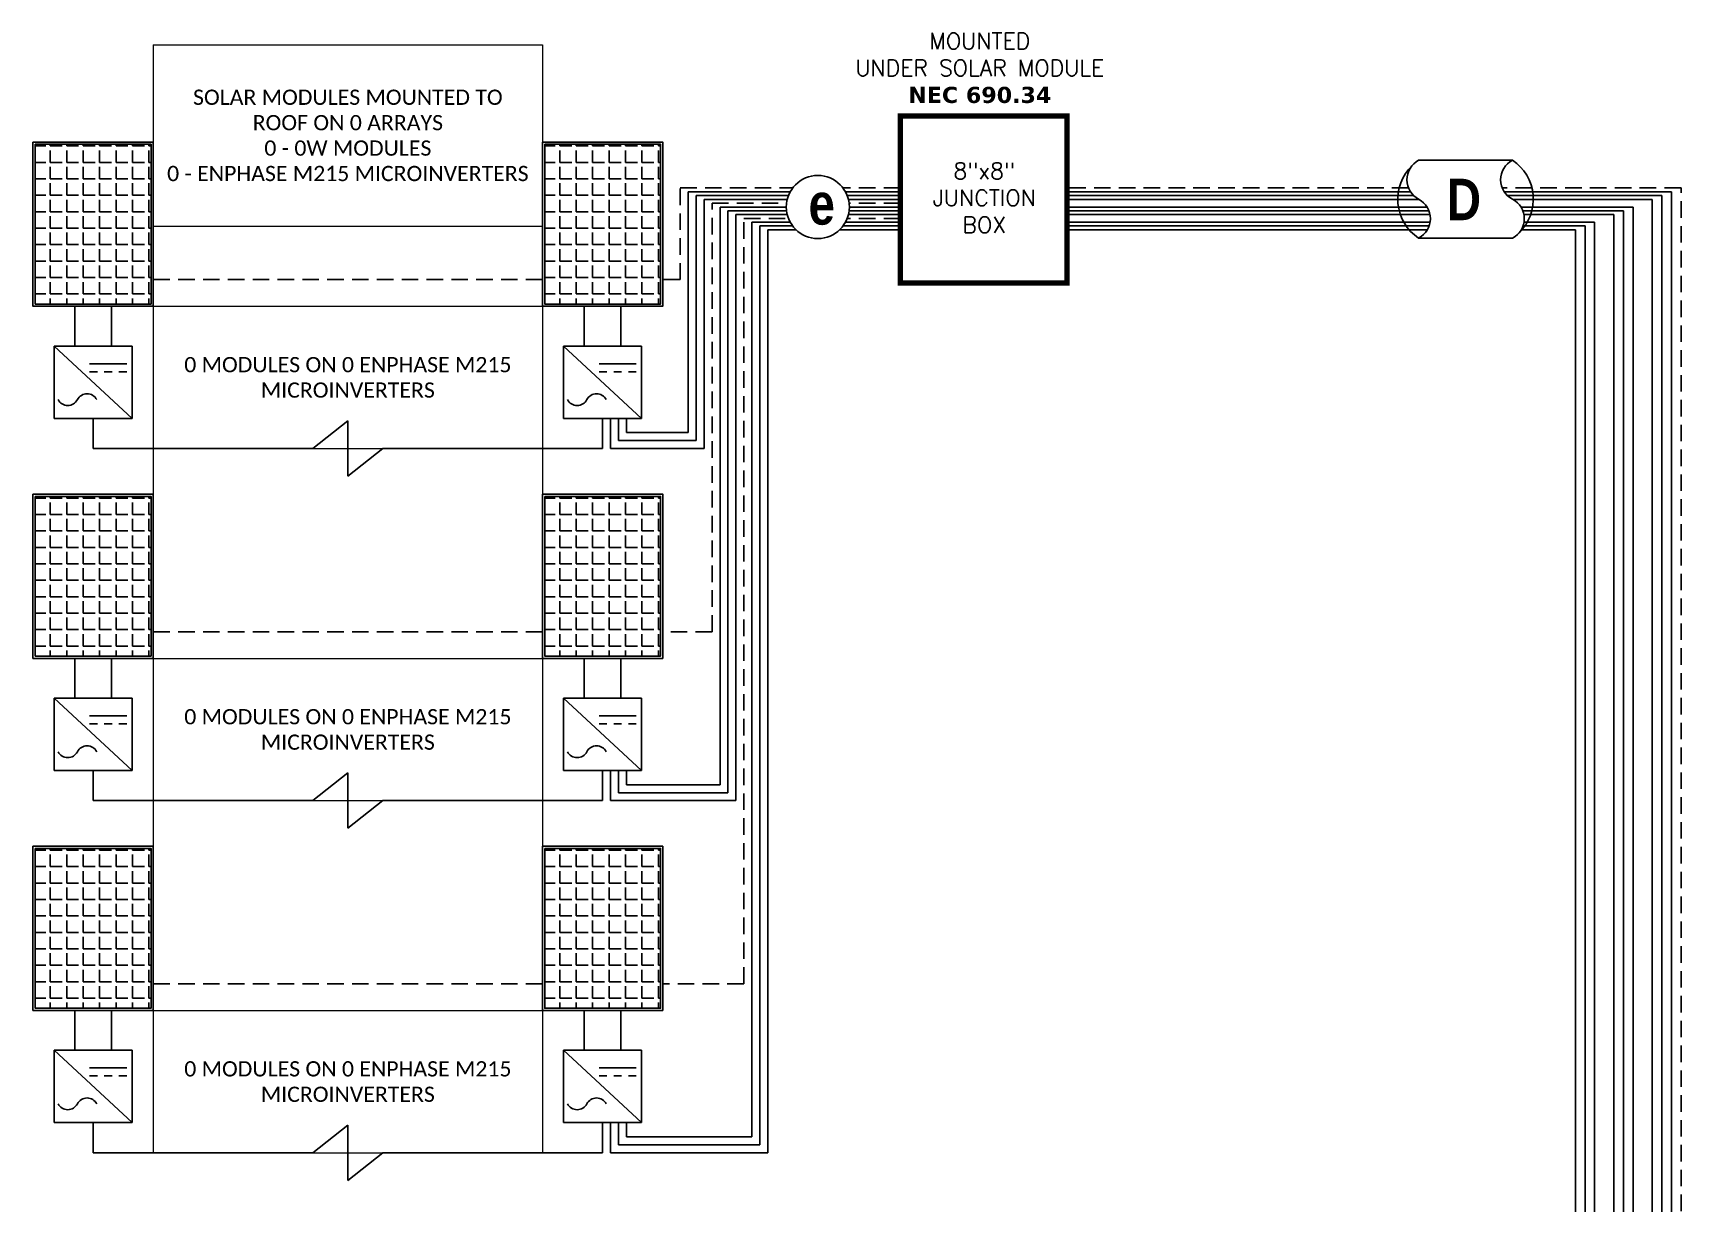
# Model space of a CAD drawing. Header units: feet. Extents: x 23351 to 24150, y 16086 to 16599.
# Drawn here: x 23776.6 to 24150, y 16334 to 16599 of the extents above; entities that cross this region are included whole.
import ezdxf

# ---------------------------------------------------------------- set-up
doc = ezdxf.new("R2010")
doc.units = ezdxf.units.FT
doc.header["$MEASUREMENT"] = 0
doc.linetypes.add('HIDDEN', pattern=[0.375, 0.25, -0.125])
doc.styles.add('ONE LINE TXT', font='techb___.ttf')
doc.styles.get("Standard").update_dxf_attribs({"font": 'simplex.shx'})

# ---------------------------------------------------------------- blocks, each defined once
blk = doc.blocks.new('*T24')
at = {"layer": 'Defpoints', "color": 8, "linetype": 'ByBlock', "lineweight": 0, "transparency": 16777216}
for p, q in [((0, 0), (88.16, 0)), ((0, 0), (0, -250.97)), ((88.16, 0), (88.16, -250.97)), ((0, -41.08), (88.16, -41.08)), ((0, -59.24), (88.16, -59.24)), ((0, -91.46), (88.16, -91.46)), ((0, -138.99), (88.16, -138.99)), ((0, -171.21), (88.16, -171.21)), ((0, -218.74), (88.16, -218.74)), ((0, -250.97), (88.16, -250.97))]:
    blk.add_line(p, q, dxfattribs=at)
at = {"color": 0, "linetype": 'Continuous', "transparency": 16777216, "char_height": 3.4544, "width": 83.574, "attachment_point": 5}
for s, insert in [('{\\fCalibri|b0|i0|c0;SOLAR MODULES MOUNTED TO ROOF ON 0 ARRAYS^J0 - 0W MODULES^J0 - ENPHASE M215 MICROINVERTERS', (44.08, -20.54)), ('{\\fCalibri|b0|i0|c0;', (44.08, -50.16)), ('{\\fCalibri|b0|i0|c0;0 MODULES ON 0 ENPHASE M215 MICROINVERTERS', (44.08, -75.35)), ('{\\fCalibri|b0|i0|c0;', (44.08, -115.23)), ('{\\fCalibri|b0|i0|c0;0 MODULES ON 0 ENPHASE M215 MICROINVERTERS', (44.08, -155.1)), ('{\\fCalibri|b0|i0|c0;', (44.08, -194.98)), ('{\\fCalibri|b0|i0|c0;0 MODULES ON 0 ENPHASE M215 MICROINVERTERS', (44.08, -234.86))]:
    blk.add_mtext(s, dxfattribs=dict(at, insert=insert))
blk = doc.blocks.new('8x8box')
at = {"lineweight": 50, "const_width": 1.19}
blk.add_lwpolyline([(37.78, 0), (0, 0), (0, 37.78), (37.78, 37.78)], close=True, dxfattribs=at)
at = {"color": 1, "char_height": 3.6576, "attachment_point": 5}
for s, width, insert in [(' \\PMOUNTED \\PUNDER SOLAR MODULE\\P{\\fVerdana|b1|i0|c0|p34;NEC 690.34}', 73.0127, (18.01, 51.7)), ('8"x8"  JUNCTION BOX ', 0.4767, (19.03, 19.26))]:
    blk.add_mtext_dynamic_manual_height_columns(s, width=width, gutter_width=7.17, heights=[0], dxfattribs=dict(at, insert=insert))

msp = doc.modelspace()

# ---------------------------------------------------------------- hatches: boundary and pattern name
at = {"linetype": 'Continuous'}
h = msp.add_hatch(dxfattribs=at)
h.set_pattern_fill('ANGLE', color=256, scale=13.54666)
h.set_pattern_definition([(0, (23840.1094, 4555.491), (0, 3.7253315), [2.709332, -1.0159995]), (90, (23840.1094, 4555.491), (-3.7253315, 2e-16), [2.709332, -1.0159995])])
h.paths.add_polyline_path([(23777.1, 16573.79), (23777.1, 16537.61), (23803.34, 16537.61), (23803.34, 16573.79)])
h = msp.add_hatch(dxfattribs=at)
h.set_pattern_fill('ANGLE', color=256, scale=13.54666)
h.set_pattern_definition([(0, (23955.5293, 4555.491), (0, 3.7253315), [2.709332, -1.0159995]), (90, (23955.5293, 4555.491), (-3.7253315, 2e-16), [2.709332, -1.0159995])])
h.paths.add_polyline_path([(23892.52, 16573.79), (23892.52, 16537.61), (23918.76, 16537.61), (23918.76, 16573.79)])
h = msp.add_hatch(dxfattribs=at)
h.set_pattern_fill('ANGLE', color=256, scale=13.54666)
h.set_pattern_definition([(0, (23840.1094, 4475.7377), (0, 3.7253315), [2.709332, -1.0159995]), (90, (23840.1094, 4475.7377), (-3.7253315, 2e-16), [2.709332, -1.0159995])])
h.paths.add_polyline_path([(23777.1, 16494.04), (23777.1, 16457.85), (23803.34, 16457.85), (23803.34, 16494.04)])
h = msp.add_hatch(dxfattribs=at)
h.set_pattern_fill('ANGLE', color=256, scale=13.54666)
h.set_pattern_definition([(0, (23955.5293, 4475.7377), (0, 3.7253315), [2.709332, -1.0159995]), (90, (23955.5293, 4475.7377), (-3.7253315, 2e-16), [2.709332, -1.0159995])])
h.paths.add_polyline_path([(23892.52, 16494.04), (23892.52, 16457.85), (23918.76, 16457.85), (23918.76, 16494.04)])
h = msp.add_hatch(dxfattribs=at)
h.set_pattern_fill('ANGLE', color=256, scale=13.54666)
h.set_pattern_definition([(0, (23840.1094, 4395.9846), (0, 3.7253315), [2.709332, -1.0159995]), (90, (23840.1094, 4395.9846), (-3.7253315, 2e-16), [2.709332, -1.0159995])])
h.paths.add_polyline_path([(23777.1, 16414.28), (23777.1, 16378.1), (23803.34, 16378.1), (23803.34, 16414.28)])
h = msp.add_hatch(dxfattribs=at)
h.set_pattern_fill('ANGLE', color=256, scale=13.54666)
h.set_pattern_definition([(0, (23955.5293, 4395.9846), (0, 3.7253315), [2.709332, -1.0159995]), (90, (23955.5293, 4395.9846), (-3.7253315, 2e-16), [2.709332, -1.0159995])])
h.paths.add_polyline_path([(23892.52, 16414.28), (23892.52, 16378.1), (23918.76, 16378.1), (23918.76, 16414.28)])

# ---------------------------------------------------------------- linework, layer by layer
at = {"color": 7, "linetype": 'Continuous'}
for p, q in [((24111.77, 16570.16), (24090.52, 16570.16)), ((24143.44, 16561.3), (24143.44, 16214.02)), ((24134.74, 16557.86), (24134.74, 16214.02)), ((24090.52, 16552.54), (24111.77, 16552.54)), ((24126.04, 16554.42), (24126.04, 16214.02)), ((23797.82, 16524.09), (23789.42, 16524.09)), ((23791.18, 16522.28), (23789.42, 16522.28)), ((23794.5, 16522.28), (23792.74, 16522.28)), ((23797.82, 16522.28), (23796.06, 16522.28)), ((23913.24, 16524.09), (23904.84, 16524.09)), ((23906.6, 16522.28), (23904.84, 16522.28)), ((23909.92, 16522.28), (23908.16, 16522.28)), ((23913.24, 16522.28), (23911.48, 16522.28)), ((23839.97, 16504.87), (23847.93, 16511.14)), ((23847.93, 16511.14), (23847.93, 16498.61)), ((23847.93, 16498.61), (23855.88, 16504.87)), ((23797.82, 16444.34), (23789.42, 16444.34)), ((23913.24, 16444.34), (23904.84, 16444.34)), ((23791.18, 16442.52), (23789.42, 16442.52)), ((23794.5, 16442.52), (23792.74, 16442.52)), ((23797.82, 16442.52), (23796.06, 16442.52)), ((23906.6, 16442.52), (23904.84, 16442.52)), ((23909.92, 16442.52), (23908.16, 16442.52)), ((23913.24, 16442.52), (23911.48, 16442.52)), ((23839.97, 16425.12), (23847.93, 16431.39)), ((23847.93, 16431.39), (23847.93, 16418.86)), ((23847.93, 16418.86), (23855.88, 16425.12)), ((23797.82, 16364.59), (23789.42, 16364.59)), ((23791.18, 16362.77), (23789.42, 16362.77)), ((23794.5, 16362.77), (23792.74, 16362.77)), ((23797.82, 16362.77), (23796.06, 16362.77)), ((23913.24, 16364.59), (23904.84, 16364.59)), ((23906.6, 16362.77), (23904.84, 16362.77)), ((23909.92, 16362.77), (23908.16, 16362.77)), ((23913.24, 16362.77), (23911.48, 16362.77)), ((23839.97, 16345.37), (23847.93, 16351.63)), ((23847.93, 16351.63), (23847.93, 16339.1)), ((23847.93, 16339.1), (23855.88, 16345.37))]:
    msp.add_line(p, q, dxfattribs=at)
at = {"color": 92, "linetype": 'HIDDEN', "ltscale": 15}
for p, q in [((23923.24, 16543.14), (23923.24, 16563.89)), ((23923.24, 16563.89), (23948.71, 16563.89)), ((23973.09, 16563.89), (23960.1, 16563.89)), ((24088.22, 16563.89), (24010.87, 16563.89)), ((24149.96, 16563.89), (24109.47, 16563.89)), ((24149.96, 16214.02), (24149.96, 16563.89)), ((23930.44, 16560.44), (23947.32, 16560.44)), ((23930.44, 16463.39), (23930.44, 16560.44)), ((23973.09, 16560.44), (23961.49, 16560.44)), ((23937.65, 16557), (23947.75, 16557)), ((23937.65, 16383.64), (23937.65, 16557)), ((23973.09, 16557), (23961.06, 16557)), ((23923.24, 16543.14), (23919.26, 16543.14)), ((23930.44, 16463.39), (23919.26, 16463.39)), ((23937.65, 16383.64), (23919.26, 16383.64))]:
    msp.add_line(p, q, dxfattribs=at)
at = {"color": 253, "linetype": 'Continuous'}
for p, q in [((23925.04, 16508.48), (23925.04, 16563.02)), ((23925.04, 16563.02), (23948.15, 16563.02)), ((23973.09, 16563.02), (23960.66, 16563.02)), ((24088.68, 16563.02), (24010.87, 16563.02)), ((24147.79, 16563.02), (24109.92, 16563.02)), ((24147.79, 16214.02), (24147.79, 16563.02)), ((23932.25, 16559.58), (23947.26, 16559.58)), ((23932.25, 16428.73), (23932.25, 16559.58)), ((23973.09, 16559.58), (23961.54, 16559.58)), ((24092.43, 16559.58), (24010.87, 16559.58)), ((24139.09, 16559.58), (24113.68, 16559.58)), ((24139.09, 16559.58), (24139.09, 16214.02)), ((23939.46, 16556.14), (23948.15, 16556.14)), ((23939.46, 16348.97), (23939.46, 16556.14)), ((23973.09, 16556.14), (23960.66, 16556.14)), ((24093.12, 16556.14), (24010.87, 16556.14)), ((24130.39, 16556.14), (24114.37, 16556.14)), ((24130.39, 16556.14), (24130.39, 16214.02)), ((23911.04, 16508.48), (23925.04, 16508.48)), ((23911.04, 16428.73), (23932.25, 16428.73)), ((23911.04, 16348.97), (23939.46, 16348.97))]:
    msp.add_line(p, q, dxfattribs=at)
at = {"color": 10, "linetype": 'Continuous'}
for p, q in [((23926.84, 16506.68), (23926.84, 16562.16)), ((23926.84, 16562.16), (23947.75, 16562.16)), ((23973.09, 16562.16), (23961.06, 16562.16)), ((24089.39, 16562.16), (24010.87, 16562.16)), ((24145.61, 16562.16), (24110.64, 16562.16)), ((24145.61, 16562.16), (24145.61, 16214.02)), ((23934.05, 16558.72), (23947.32, 16558.72)), ((23934.05, 16426.92), (23934.05, 16558.72)), ((23973.09, 16558.72), (23961.49, 16558.72)), ((24092.86, 16558.72), (24010.87, 16558.72)), ((24136.91, 16558.72), (24114.1, 16558.72)), ((24136.91, 16558.72), (24136.91, 16214.02)), ((23941.26, 16555.28), (23948.71, 16555.28)), ((23941.26, 16347.17), (23941.26, 16555.28)), ((23973.09, 16555.28), (23960.1, 16555.28)), ((24092.9, 16555.28), (24010.87, 16555.28)), ((24128.21, 16555.28), (24114.15, 16555.28)), ((24128.21, 16555.28), (24128.21, 16214.02)), ((23909.24, 16506.68), (23926.84, 16506.68)), ((23909.24, 16426.92), (23934.05, 16426.92)), ((23909.24, 16347.17), (23941.26, 16347.17))]:
    msp.add_line(p, q, dxfattribs=at)
at = {"linetype": 'Continuous'}
for p, q in [((23928.64, 16504.87), (23928.64, 16561.3)), ((23928.64, 16561.3), (23947.48, 16561.3)), ((23973.09, 16561.3), (23961.33, 16561.3)), ((24090.61, 16561.3), (24010.87, 16561.3)), ((24143.44, 16561.3), (24111.86, 16561.3)), ((23935.85, 16557.86), (23947.48, 16557.86)), ((23935.85, 16425.12), (23935.85, 16557.86)), ((23973.09, 16557.86), (23961.33, 16557.86)), ((24093.1, 16557.86), (24010.87, 16557.86)), ((24134.74, 16557.86), (24114.35, 16557.86)), ((23943.06, 16554.42), (23949.47, 16554.42)), ((23943.06, 16345.37), (23943.06, 16554.42)), ((23973.09, 16554.42), (23959.34, 16554.42)), ((24092.5, 16554.42), (24010.87, 16554.42)), ((24126.04, 16554.42), (24113.74, 16554.42)), ((23786.06, 16537.1), (23786.06, 16528.09)), ((23794.37, 16537.1), (23794.37, 16528.09)), ((23901.48, 16537.1), (23901.48, 16528.09)), ((23909.79, 16537.1), (23909.79, 16528.09)), ((23781.39, 16528.09), (23799.04, 16528.09)), ((23781.39, 16511.69), (23781.39, 16528.09)), ((23781.39, 16528.09), (23799.04, 16511.69)), ((23799.04, 16528.09), (23799.04, 16511.69)), ((23896.81, 16528.09), (23914.46, 16528.09)), ((23896.81, 16511.69), (23896.81, 16528.09)), ((23896.81, 16528.09), (23914.46, 16511.69)), ((23914.46, 16528.09), (23914.46, 16511.69)), ((23799.04, 16511.69), (23781.39, 16511.69)), ((23914.46, 16511.69), (23896.81, 16511.69)), ((23907.44, 16504.87), (23928.64, 16504.87)), ((23786.06, 16457.34), (23786.06, 16448.33)), ((23794.37, 16457.34), (23794.37, 16448.33)), ((23901.48, 16457.34), (23901.48, 16448.33)), ((23909.79, 16457.34), (23909.79, 16448.33)), ((23781.39, 16448.33), (23799.04, 16448.33)), ((23781.39, 16431.94), (23781.39, 16448.33)), ((23781.39, 16448.33), (23799.04, 16431.94)), ((23799.04, 16448.33), (23799.04, 16431.94)), ((23896.81, 16448.33), (23914.46, 16448.33)), ((23896.81, 16431.94), (23896.81, 16448.33)), ((23896.81, 16448.33), (23914.46, 16431.94)), ((23914.46, 16448.33), (23914.46, 16431.94)), ((23799.04, 16431.94), (23781.39, 16431.94)), ((23914.46, 16431.94), (23896.81, 16431.94)), ((23907.44, 16425.12), (23935.85, 16425.12)), ((23786.06, 16377.59), (23786.06, 16368.58)), ((23794.37, 16377.59), (23794.37, 16368.58)), ((23901.48, 16377.59), (23901.48, 16368.58)), ((23909.79, 16377.59), (23909.79, 16368.58)), ((23781.39, 16368.58), (23799.04, 16368.58)), ((23781.39, 16352.19), (23781.39, 16368.58)), ((23781.39, 16368.58), (23799.04, 16352.19)), ((23799.04, 16368.58), (23799.04, 16352.19)), ((23896.81, 16368.58), (23914.46, 16368.58)), ((23896.81, 16352.19), (23896.81, 16368.58)), ((23896.81, 16368.58), (23914.46, 16352.19)), ((23914.46, 16368.58), (23914.46, 16352.19)), ((23799.04, 16352.19), (23781.39, 16352.19)), ((23914.46, 16352.19), (23896.81, 16352.19)), ((23907.44, 16345.37), (23943.06, 16345.37))]:
    msp.add_line(p, q, dxfattribs=at)
at = {"linetype": 'Continuous', "flags": 128}
for points in [[(23776.59, 16574.3), (23776.59, 16537.1), (23803.85, 16537.1), (23803.85, 16574.3), (23776.59, 16574.3)], [(23892.01, 16574.3), (23892.01, 16537.1), (23919.26, 16537.1), (23919.26, 16574.3), (23892.01, 16574.3)], [(23790.22, 16511.69), (23790.22, 16504.87)], [(23905.64, 16511.69), (23905.64, 16504.87)], [(23907.44, 16511.69), (23907.44, 16504.87)], [(23790.22, 16504.87), (23839.97, 16504.87)], [(23855.88, 16504.87), (23905.64, 16504.87)], [(23776.59, 16494.54), (23776.59, 16457.34), (23803.85, 16457.34), (23803.85, 16494.54), (23776.59, 16494.54)], [(23892.01, 16494.54), (23892.01, 16457.34), (23919.26, 16457.34), (23919.26, 16494.54), (23892.01, 16494.54)], [(23790.22, 16431.94), (23790.22, 16425.12)], [(23905.64, 16431.94), (23905.64, 16425.12)], [(23907.44, 16431.94), (23907.44, 16425.12)], [(23790.22, 16425.12), (23839.97, 16425.12)], [(23855.88, 16425.12), (23905.64, 16425.12)], [(23776.59, 16414.79), (23776.59, 16377.59), (23803.85, 16377.59), (23803.85, 16414.79), (23776.59, 16414.79)], [(23892.01, 16414.79), (23892.01, 16377.59), (23919.26, 16377.59), (23919.26, 16414.79), (23892.01, 16414.79)], [(23790.22, 16352.19), (23790.22, 16345.37)], [(23905.64, 16352.19), (23905.64, 16345.37)], [(23907.44, 16352.19), (23907.44, 16345.37)], [(23790.22, 16345.37), (23839.97, 16345.37)], [(23855.88, 16345.37), (23905.64, 16345.37)]]:
    msp.add_lwpolyline(points, dxfattribs=at)
for points in [[(23777.1, 16573.79), (23777.1, 16537.61), (23803.34, 16537.61), (23803.34, 16573.79)], [(23892.52, 16573.79), (23892.52, 16537.61), (23918.76, 16537.61), (23918.76, 16573.79)], [(23777.1, 16494.04), (23777.1, 16457.85), (23803.34, 16457.85), (23803.34, 16494.04)], [(23892.52, 16494.04), (23892.52, 16457.85), (23918.76, 16457.85), (23918.76, 16494.04)], [(23777.1, 16414.28), (23777.1, 16378.1), (23803.34, 16378.1), (23803.34, 16414.28)], [(23892.52, 16414.28), (23892.52, 16378.1), (23918.76, 16378.1), (23918.76, 16414.28)]]:
    msp.add_lwpolyline(points, close=True, dxfattribs=at)
at = {"color": 92, "linetype": 'HIDDEN', "ltscale": 15, "flags": 128}
for points in [[(23892.01, 16543.14), (23803.85, 16543.14)], [(23892.01, 16463.39), (23803.85, 16463.39)], [(23892.01, 16383.64), (23803.85, 16383.64)]]:
    msp.add_lwpolyline(points, dxfattribs=at)
at = {"color": 10, "linetype": 'Continuous', "flags": 128}
for points in [[(23909.24, 16511.69), (23909.24, 16506.68)], [(23909.24, 16431.94), (23909.24, 16426.92)], [(23909.24, 16352.19), (23909.24, 16347.17)]]:
    msp.add_lwpolyline(points, dxfattribs=at)
at = {"color": 253, "linetype": 'Continuous', "flags": 128}
for points in [[(23911.04, 16511.69), (23911.04, 16508.48)], [(23911.04, 16431.94), (23911.04, 16428.73)], [(23911.04, 16352.19), (23911.04, 16348.97)]]:
    msp.add_lwpolyline(points, dxfattribs=at)
at = {"color": 7, "linetype": 'Continuous'}
msp.add_circle((23954.4, 16559.58), 7.14, dxfattribs=at)
for centre, start, end in [((24096.37, 16561.35), 133.9732, 236.4265), ((24105.92, 16561.35), 313.9732, 56.4265)]:
    msp.add_arc(centre, 10.58, start, end, dxfattribs=at)
at = {"linetype": 'Continuous'}
for centre, radius, start, end in [((24092.83, 16565.76), 4.98, 117.6639, 242.3361), ((24114.08, 16565.76), 4.98, 117.6639, 242.3361), ((24088.21, 16556.94), 4.98, 297.6639, 62.3361), ((24109.46, 16556.94), 4.98, 297.6639, 62.3361), ((23784.46, 16517.1), 2.48, 207.6639, 332.3361), ((23788.85, 16514.8), 2.48, 27.6639, 152.3361), ((23899.88, 16517.1), 2.48, 207.6639, 332.3361), ((23904.27, 16514.8), 2.48, 27.6639, 152.3361), ((23784.46, 16437.35), 2.48, 207.6639, 332.3361), ((23788.85, 16435.05), 2.48, 27.6639, 152.3361), ((23899.88, 16437.35), 2.48, 207.6639, 332.3361), ((23904.27, 16435.05), 2.48, 27.6639, 152.3361), ((23788.85, 16355.3), 2.48, 27.6639, 152.3361), ((23904.27, 16355.3), 2.48, 27.6639, 152.3361), ((23784.46, 16357.6), 2.48, 207.6639, 332.3361), ((23899.88, 16357.6), 2.48, 207.6639, 332.3361)]:
    msp.add_arc(centre, radius, start, end, dxfattribs=at)

# ---------------------------------------------------------------- block references
at = {"color": 7}
msp.add_blockref('8x8box', (23973.09, 16542.39), dxfattribs=at)
msp.add_blockref('*T24', (23803.85, 16596.33))

# ---------------------------------------------------------------- texts
at = {"color": 1, "linetype": 'Continuous', "char_height": 9.3833, "attachment_point": 1, "style": 'ONE LINE TXT'}
for s, insert in [('{\\W1;\\C256;e}', (23952.29, 16564.98)), ('{\\W1;\\C256;D}', (24096.9, 16565.98))]:
    msp.add_mtext_dynamic_manual_height_columns(s, width=0.1385, gutter_width=2.13, heights=[0], dxfattribs=dict(at, insert=insert))

doc.saveas('drawing.dxf')
